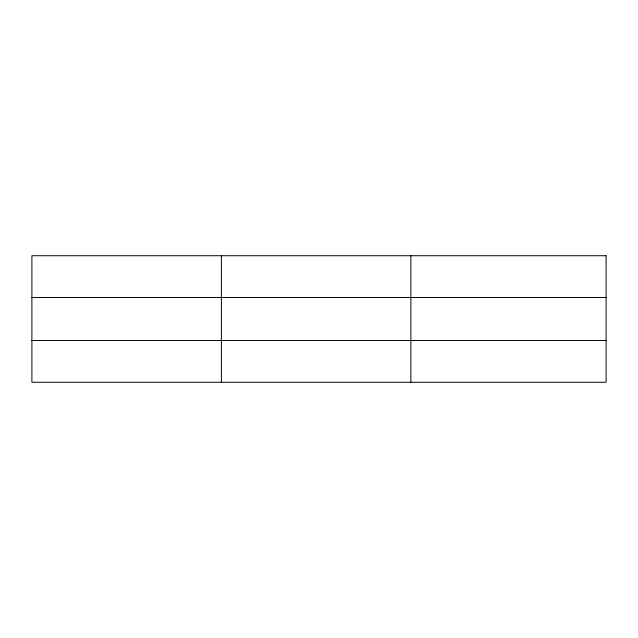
<?xml version="1.0" encoding="UTF-8"?>
<svg xmlns="http://www.w3.org/2000/svg" width="638" height="638" viewBox="0 0 638 638"><rect width="100%" height="100%" fill="white"/><g stroke="black" fill="none" stroke-linecap="round" stroke-linejoin="round"><path stroke-width="0.96" d="M221.386 382.274L221.386 255.726M410.872 382.274L410.872 255.726M31.9 297.483L606.1 297.483M31.9 340.517L606.1 340.517M606.1 255.726L606.1 382.274L31.9 382.274L31.9 255.726L606.1 255.726"/></g></svg>
